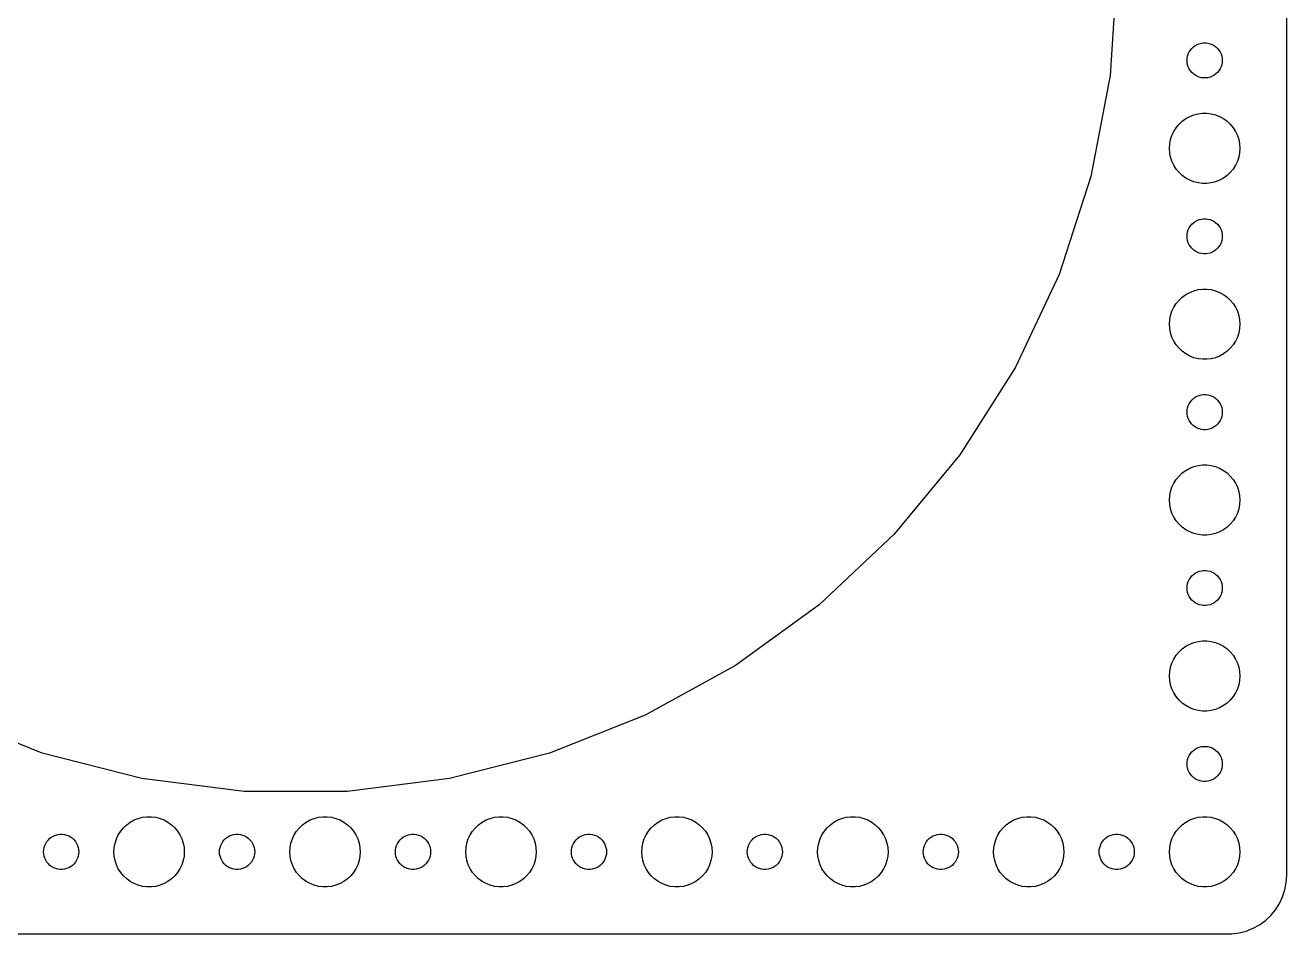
# Model space of a CAD drawing. Header units: metres. Extents: x -374 to 374, y -82 to 82.
# Drawn here: x 266.9 to 374.5, y -82 to -4.5 of the extents above; entities that cross this region are included whole.
import ezdxf

# ---------------------------------------------------------------- set-up
doc = ezdxf.new("R2010")
doc.units = ezdxf.units.M

msp = doc.modelspace()

# ---------------------------------------------------------------- linework, layer by layer
for p, q in [((374.5, -77), (374.5, 77)), ((360, 0), (359.448, -8.77332)), ((366.407, -6.47318), (366.544, -6.34422)), ((366.544, -6.34422), (366.696, -6.23351)), ((366.696, -6.23351), (366.861, -6.14275)), ((366.861, -6.14275), (367.036, -6.07341)), ((367.036, -6.07341), (367.219, -6.02657)), ((367.219, -6.02657), (367.406, -6.00294)), ((367.406, -6.00294), (367.594, -6.00294)), ((367.594, -6.00294), (367.781, -6.02657)), ((367.781, -6.02657), (367.964, -6.07341)), ((367.964, -6.07341), (368.139, -6.14275)), ((368.139, -6.14275), (368.304, -6.23351)), ((368.304, -6.23351), (368.456, -6.34422)), ((368.456, -6.34422), (368.593, -6.47318)), ((366, -7.5), (366.012, -7.312)), ((366.012, -7.68799), (366, -7.5)), ((366.012, -7.312), (366.047, -7.12695)), ((366.047, -7.12695), (366.105, -6.9478)), ((366.105, -6.9478), (366.186, -6.77736)), ((366.186, -6.77736), (366.286, -6.61832)), ((366.286, -6.61832), (366.407, -6.47318)), ((368.593, -6.47318), (368.714, -6.61832)), ((368.714, -6.61832), (368.814, -6.77736)), ((368.814, -6.77736), (368.895, -6.9478)), ((368.895, -6.9478), (368.953, -7.12695)), ((368.953, -7.12695), (368.988, -7.312)), ((368.988, -7.312), (369, -7.5)), ((369, -7.5), (368.988, -7.68799)), ((366.047, -7.87303), (366.012, -7.68799)), ((366.105, -8.05219), (366.047, -7.87303)), ((366.186, -8.22263), (366.105, -8.05219)), ((366.286, -8.38167), (366.186, -8.22263)), ((366.407, -8.52681), (366.286, -8.38167)), ((366.544, -8.65576), (366.407, -8.52681)), ((368.593, -8.52681), (368.456, -8.65576)), ((368.714, -8.38167), (368.593, -8.52681)), ((368.814, -8.22263), (368.714, -8.38167)), ((368.895, -8.05219), (368.814, -8.22263)), ((368.953, -7.87303), (368.895, -8.05219)), ((368.988, -7.68799), (368.953, -7.87303)), ((359.448, -8.77332), (357.801, -17.4083)), ((366.696, -8.76648), (366.544, -8.65576)), ((366.861, -8.85724), (366.696, -8.76648)), ((367.036, -8.92657), (366.861, -8.85724)), ((367.219, -8.97342), (367.036, -8.92657)), ((367.406, -8.99704), (367.219, -8.97342)), ((367.594, -8.99704), (367.406, -8.99704)), ((367.781, -8.97342), (367.594, -8.99704)), ((367.964, -8.92657), (367.781, -8.97342)), ((368.139, -8.85724), (367.964, -8.92657)), ((368.304, -8.76648), (368.139, -8.85724)), ((368.456, -8.65576), (368.304, -8.76648)), ((365.313, -12.9464), (365.588, -12.6884)), ((365.588, -12.6884), (365.893, -12.467)), ((365.893, -12.467), (366.223, -12.2855)), ((366.223, -12.2855), (366.573, -12.1468)), ((366.573, -12.1468), (366.938, -12.0531)), ((366.938, -12.0531), (367.312, -12.0059)), ((367.312, -12.0059), (367.688, -12.0059)), ((367.688, -12.0059), (368.062, -12.0531)), ((368.062, -12.0531), (368.427, -12.1468)), ((368.427, -12.1468), (368.777, -12.2855)), ((368.777, -12.2855), (369.107, -12.467)), ((369.107, -12.467), (369.412, -12.6884)), ((369.412, -12.6884), (369.687, -12.9464)), ((364.594, -14.2539), (364.711, -13.8956)), ((364.711, -13.8956), (364.871, -13.5547)), ((364.871, -13.5547), (365.073, -13.2366)), ((365.073, -13.2366), (365.313, -12.9464)), ((369.687, -12.9464), (369.927, -13.2366)), ((369.927, -13.2366), (370.129, -13.5547)), ((370.129, -13.5547), (370.289, -13.8956)), ((370.289, -13.8956), (370.406, -14.2539)), ((364.5, -15), (364.524, -14.624)), ((364.524, -15.376), (364.5, -15)), ((364.524, -14.624), (364.594, -14.2539)), ((370.406, -14.2539), (370.476, -14.624)), ((370.476, -14.624), (370.5, -15)), ((370.5, -15), (370.476, -15.376)), ((364.594, -15.7461), (364.524, -15.376)), ((364.711, -16.1044), (364.594, -15.7461)), ((364.871, -16.4453), (364.711, -16.1044)), ((370.289, -16.1044), (370.129, -16.4453)), ((370.406, -15.7461), (370.289, -16.1044)), ((370.476, -15.376), (370.406, -15.7461)), ((365.073, -16.7634), (364.871, -16.4453)), ((365.313, -17.0536), (365.073, -16.7634)), ((365.588, -17.3115), (365.313, -17.0536)), ((369.687, -17.0536), (369.412, -17.3115)), ((369.927, -16.7634), (369.687, -17.0536)), ((370.129, -16.4453), (369.927, -16.7634)), ((357.801, -17.4083), (355.084, -25.7687)), ((365.893, -17.533), (365.588, -17.3115)), ((366.223, -17.7145), (365.893, -17.533)), ((366.573, -17.8532), (366.223, -17.7145)), ((366.938, -17.9469), (366.573, -17.8532)), ((367.312, -17.9941), (366.938, -17.9469)), ((367.688, -17.9941), (367.312, -17.9941)), ((368.062, -17.9469), (367.688, -17.9941)), ((368.427, -17.8532), (368.062, -17.9469)), ((368.777, -17.7145), (368.427, -17.8532)), ((369.107, -17.533), (368.777, -17.7145)), ((369.412, -17.3115), (369.107, -17.533)), ((366.286, -21.6183), (366.407, -21.4732)), ((366.407, -21.4732), (366.544, -21.3442)), ((366.544, -21.3442), (366.696, -21.2335)), ((366.696, -21.2335), (366.861, -21.1427)), ((366.861, -21.1427), (367.036, -21.0734)), ((367.036, -21.0734), (367.219, -21.0266)), ((367.219, -21.0266), (367.406, -21.003)), ((367.406, -21.003), (367.594, -21.003)), ((367.594, -21.003), (367.781, -21.0266)), ((367.781, -21.0266), (367.964, -21.0734)), ((367.964, -21.0734), (368.139, -21.1427)), ((368.139, -21.1427), (368.304, -21.2335)), ((368.304, -21.2335), (368.456, -21.3442)), ((368.456, -21.3442), (368.593, -21.4732)), ((368.593, -21.4732), (368.714, -21.6183)), ((366, -22.5), (366.012, -22.312)), ((366.012, -22.688), (366, -22.5)), ((366.012, -22.312), (366.047, -22.127)), ((366.047, -22.127), (366.105, -21.9478)), ((366.105, -21.9478), (366.186, -21.7774)), ((366.186, -21.7774), (366.286, -21.6183)), ((368.714, -21.6183), (368.814, -21.7774)), ((368.814, -21.7774), (368.895, -21.9478)), ((368.895, -21.9478), (368.953, -22.127)), ((368.953, -22.127), (368.988, -22.312)), ((368.988, -22.312), (369, -22.5)), ((369, -22.5), (368.988, -22.688)), ((366.047, -22.873), (366.012, -22.688)), ((366.105, -23.0522), (366.047, -22.873)), ((366.186, -23.2226), (366.105, -23.0522)), ((366.286, -23.3817), (366.186, -23.2226)), ((366.407, -23.5268), (366.286, -23.3817)), ((366.544, -23.6558), (366.407, -23.5268)), ((366.696, -23.7665), (366.544, -23.6558)), ((368.456, -23.6558), (368.304, -23.7665)), ((368.593, -23.5268), (368.456, -23.6558)), ((368.714, -23.3817), (368.593, -23.5268)), ((368.814, -23.2226), (368.714, -23.3817)), ((368.895, -23.0522), (368.814, -23.2226)), ((368.953, -22.873), (368.895, -23.0522)), ((368.988, -22.688), (368.953, -22.873)), ((366.861, -23.8572), (366.696, -23.7665)), ((367.036, -23.9266), (366.861, -23.8572)), ((367.219, -23.9734), (367.036, -23.9266)), ((367.406, -23.997), (367.219, -23.9734)), ((367.594, -23.997), (367.406, -23.997)), ((367.781, -23.9734), (367.594, -23.997)), ((367.964, -23.9266), (367.781, -23.9734)), ((368.139, -23.8572), (367.964, -23.9266)), ((368.304, -23.7665), (368.139, -23.8572)), ((355.084, -25.7687), (351.341, -33.7227)), ((365.073, -28.2366), (365.313, -27.9464)), ((365.313, -27.9464), (365.588, -27.6884)), ((365.588, -27.6884), (365.893, -27.467)), ((365.893, -27.467), (366.223, -27.2855)), ((366.223, -27.2855), (366.573, -27.1468)), ((366.573, -27.1468), (366.938, -27.0531)), ((366.938, -27.0531), (367.312, -27.0059)), ((367.312, -27.0059), (367.688, -27.0059)), ((367.688, -27.0059), (368.062, -27.0531)), ((368.062, -27.0531), (368.427, -27.1468)), ((368.427, -27.1468), (368.777, -27.2855)), ((368.777, -27.2855), (369.107, -27.467)), ((369.107, -27.467), (369.412, -27.6884)), ((369.412, -27.6884), (369.687, -27.9464)), ((369.687, -27.9464), (369.927, -28.2366)), ((364.594, -29.2539), (364.711, -28.8956)), ((364.711, -28.8956), (364.871, -28.5547)), ((364.871, -28.5547), (365.073, -28.2366)), ((369.927, -28.2366), (370.129, -28.5547)), ((370.129, -28.5547), (370.289, -28.8956)), ((370.289, -28.8956), (370.406, -29.2539)), ((364.5, -30), (364.524, -29.624)), ((364.524, -30.376), (364.5, -30)), ((364.524, -29.624), (364.594, -29.2539)), ((370.406, -29.2539), (370.476, -29.624)), ((370.476, -29.624), (370.5, -30)), ((370.5, -30), (370.476, -30.376)), ((364.594, -30.7461), (364.524, -30.376)), ((364.711, -31.1044), (364.594, -30.7461)), ((364.871, -31.4453), (364.711, -31.1044)), ((370.289, -31.1044), (370.129, -31.4453)), ((370.406, -30.7461), (370.289, -31.1044)), ((370.476, -30.376), (370.406, -30.7461)), ((365.073, -31.7634), (364.871, -31.4453)), ((365.313, -32.0536), (365.073, -31.7634)), ((365.588, -32.3115), (365.313, -32.0536)), ((369.687, -32.0536), (369.412, -32.3115)), ((369.927, -31.7634), (369.687, -32.0536)), ((370.129, -31.4453), (369.927, -31.7634)), ((365.893, -32.533), (365.588, -32.3115)), ((366.223, -32.7145), (365.893, -32.533)), ((366.573, -32.8532), (366.223, -32.7145)), ((366.938, -32.9469), (366.573, -32.8532)), ((367.312, -32.9941), (366.938, -32.9469)), ((367.688, -32.9941), (367.312, -32.9941)), ((368.062, -32.9469), (367.688, -32.9941)), ((368.427, -32.8532), (368.062, -32.9469)), ((368.777, -32.7145), (368.427, -32.8532)), ((369.107, -32.533), (368.777, -32.7145)), ((369.412, -32.3115), (369.107, -32.533)), ((351.341, -33.7227), (346.631, -41.145)), ((366.286, -36.6183), (366.407, -36.4732)), ((366.407, -36.4732), (366.544, -36.3442)), ((366.544, -36.3442), (366.696, -36.2335)), ((366.696, -36.2335), (366.861, -36.1428)), ((366.861, -36.1428), (367.036, -36.0734)), ((367.036, -36.0734), (367.219, -36.0266)), ((367.219, -36.0266), (367.406, -36.003)), ((367.406, -36.003), (367.594, -36.003)), ((367.594, -36.003), (367.781, -36.0266)), ((367.781, -36.0266), (367.964, -36.0734)), ((367.964, -36.0734), (368.139, -36.1428)), ((368.139, -36.1428), (368.304, -36.2335)), ((368.304, -36.2335), (368.456, -36.3442)), ((368.456, -36.3442), (368.593, -36.4732)), ((368.593, -36.4732), (368.714, -36.6183)), ((366, -37.5), (366.012, -37.312)), ((366.012, -37.688), (366, -37.5)), ((366.012, -37.312), (366.047, -37.127)), ((366.047, -37.127), (366.105, -36.9478)), ((366.105, -36.9478), (366.186, -36.7774)), ((366.186, -36.7774), (366.286, -36.6183)), ((368.714, -36.6183), (368.814, -36.7774)), ((368.814, -36.7774), (368.895, -36.9478)), ((368.895, -36.9478), (368.953, -37.127)), ((368.953, -37.127), (368.988, -37.312)), ((368.988, -37.312), (369, -37.5)), ((369, -37.5), (368.988, -37.688)), ((366.047, -37.873), (366.012, -37.688)), ((366.105, -38.0522), (366.047, -37.873)), ((366.186, -38.2226), (366.105, -38.0522)), ((366.286, -38.3817), (366.186, -38.2226)), ((366.407, -38.5268), (366.286, -38.3817)), ((366.544, -38.6558), (366.407, -38.5268)), ((366.696, -38.7665), (366.544, -38.6558)), ((368.456, -38.6558), (368.304, -38.7665)), ((368.593, -38.5268), (368.456, -38.6558)), ((368.714, -38.3817), (368.593, -38.5268)), ((368.814, -38.2226), (368.714, -38.3817)), ((368.895, -38.0522), (368.814, -38.2226)), ((368.953, -37.873), (368.895, -38.0522)), ((368.988, -37.688), (368.953, -37.873)), ((366.861, -38.8572), (366.696, -38.7665)), ((367.036, -38.9266), (366.861, -38.8572)), ((367.219, -38.9734), (367.036, -38.9266)), ((367.406, -38.997), (367.219, -38.9734)), ((367.594, -38.997), (367.406, -38.997)), ((367.781, -38.9734), (367.594, -38.997)), ((367.964, -38.9266), (367.781, -38.9734)), ((368.139, -38.8572), (367.964, -38.9266)), ((368.304, -38.7665), (368.139, -38.8572)), ((346.631, -41.145), (341.028, -47.9183)), ((365.073, -43.2366), (365.313, -42.9464)), ((365.313, -42.9464), (365.588, -42.6885)), ((365.588, -42.6885), (365.893, -42.467)), ((365.893, -42.467), (366.223, -42.2855)), ((366.223, -42.2855), (366.573, -42.1468)), ((366.573, -42.1468), (366.938, -42.0531)), ((366.938, -42.0531), (367.312, -42.0059)), ((367.312, -42.0059), (367.688, -42.0059)), ((367.688, -42.0059), (368.062, -42.0531)), ((368.062, -42.0531), (368.427, -42.1468)), ((368.427, -42.1468), (368.777, -42.2855)), ((368.777, -42.2855), (369.107, -42.467)), ((369.107, -42.467), (369.412, -42.6885)), ((369.412, -42.6885), (369.687, -42.9464)), ((369.687, -42.9464), (369.927, -43.2366)), ((364.594, -44.2539), (364.711, -43.8956)), ((364.711, -43.8956), (364.871, -43.5547)), ((364.871, -43.5547), (365.073, -43.2366)), ((369.927, -43.2366), (370.129, -43.5547)), ((370.129, -43.5547), (370.289, -43.8956)), ((370.289, -43.8956), (370.406, -44.2539)), ((364.5, -45), (364.524, -44.624)), ((364.524, -45.376), (364.5, -45)), ((364.524, -44.624), (364.594, -44.2539)), ((370.406, -44.2539), (370.476, -44.624)), ((370.476, -44.624), (370.5, -45)), ((370.5, -45), (370.476, -45.376)), ((364.594, -45.7461), (364.524, -45.376)), ((364.711, -46.1044), (364.594, -45.7461)), ((364.871, -46.4453), (364.711, -46.1044)), ((370.289, -46.1044), (370.129, -46.4453)), ((370.406, -45.7461), (370.289, -46.1044)), ((370.476, -45.376), (370.406, -45.7461)), ((365.073, -46.7634), (364.871, -46.4453)), ((365.313, -47.0536), (365.073, -46.7634)), ((365.588, -47.3115), (365.313, -47.0536)), ((365.893, -47.533), (365.588, -47.3115)), ((369.412, -47.3115), (369.107, -47.533)), ((369.687, -47.0536), (369.412, -47.3115)), ((369.927, -46.7634), (369.687, -47.0536)), ((370.129, -46.4453), (369.927, -46.7634)), ((341.028, -47.9183), (334.62, -53.9359)), ((366.223, -47.7145), (365.893, -47.533)), ((366.573, -47.8532), (366.223, -47.7145)), ((366.938, -47.9469), (366.573, -47.8532)), ((367.312, -47.9941), (366.938, -47.9469)), ((367.688, -47.9941), (367.312, -47.9941)), ((368.062, -47.9469), (367.688, -47.9941)), ((368.427, -47.8532), (368.062, -47.9469)), ((368.777, -47.7145), (368.427, -47.8532)), ((369.107, -47.533), (368.777, -47.7145)), ((366.186, -51.7774), (366.286, -51.6183)), ((366.286, -51.6183), (366.407, -51.4732)), ((366.407, -51.4732), (366.544, -51.3442)), ((366.544, -51.3442), (366.696, -51.2335)), ((366.696, -51.2335), (366.861, -51.1428)), ((366.861, -51.1428), (367.036, -51.0734)), ((367.036, -51.0734), (367.219, -51.0266)), ((367.219, -51.0266), (367.406, -51.003)), ((367.406, -51.003), (367.594, -51.003)), ((367.594, -51.003), (367.781, -51.0266)), ((367.781, -51.0266), (367.964, -51.0734)), ((367.964, -51.0734), (368.139, -51.1428)), ((368.139, -51.1428), (368.304, -51.2335)), ((368.304, -51.2335), (368.456, -51.3442)), ((368.456, -51.3442), (368.593, -51.4732)), ((368.593, -51.4732), (368.714, -51.6183)), ((368.714, -51.6183), (368.814, -51.7774)), ((366, -52.5), (366.012, -52.312)), ((366.012, -52.688), (366, -52.5)), ((366.012, -52.312), (366.047, -52.127)), ((366.047, -52.873), (366.012, -52.688)), ((366.047, -52.127), (366.105, -51.9478)), ((366.105, -51.9478), (366.186, -51.7774)), ((368.814, -51.7774), (368.895, -51.9478)), ((368.895, -51.9478), (368.953, -52.127)), ((368.953, -52.127), (368.988, -52.312)), ((368.988, -52.688), (368.953, -52.873)), ((368.988, -52.312), (369, -52.5)), ((369, -52.5), (368.988, -52.688)), ((366.105, -53.0522), (366.047, -52.873)), ((366.186, -53.2226), (366.105, -53.0522)), ((366.286, -53.3817), (366.186, -53.2226)), ((366.407, -53.5268), (366.286, -53.3817)), ((366.544, -53.6558), (366.407, -53.5268)), ((366.696, -53.7665), (366.544, -53.6558)), ((366.861, -53.8572), (366.696, -53.7665)), ((368.304, -53.7665), (368.139, -53.8572)), ((368.456, -53.6558), (368.304, -53.7665)), ((368.593, -53.5268), (368.456, -53.6558)), ((368.714, -53.3817), (368.593, -53.5268)), ((368.814, -53.2226), (368.714, -53.3817)), ((368.895, -53.0522), (368.814, -53.2226)), ((368.953, -52.873), (368.895, -53.0522)), ((334.62, -53.9359), (327.508, -59.103)), ((367.036, -53.9266), (366.861, -53.8572)), ((367.219, -53.9734), (367.036, -53.9266)), ((367.406, -53.997), (367.219, -53.9734)), ((367.594, -53.997), (367.406, -53.997)), ((367.781, -53.9734), (367.594, -53.997)), ((367.964, -53.9266), (367.781, -53.9734)), ((368.139, -53.8572), (367.964, -53.9266)), ((366.938, -57.0531), (367.312, -57.0059)), ((367.312, -57.0059), (367.688, -57.0059)), ((367.688, -57.0059), (368.062, -57.0531)), ((365.073, -58.2366), (365.313, -57.9464)), ((365.313, -57.9464), (365.588, -57.6885)), ((365.588, -57.6885), (365.893, -57.467)), ((365.893, -57.467), (366.223, -57.2855)), ((366.223, -57.2855), (366.573, -57.1468)), ((366.573, -57.1468), (366.938, -57.0531)), ((368.062, -57.0531), (368.427, -57.1468)), ((368.427, -57.1468), (368.777, -57.2855)), ((368.777, -57.2855), (369.107, -57.467)), ((369.107, -57.467), (369.412, -57.6885)), ((369.412, -57.6885), (369.687, -57.9464)), ((369.687, -57.9464), (369.927, -58.2366)), ((327.508, -59.103), (319.805, -63.3379)), ((364.594, -59.2539), (364.711, -58.8956)), ((364.711, -58.8956), (364.871, -58.5547)), ((364.871, -58.5547), (365.073, -58.2366)), ((369.927, -58.2366), (370.129, -58.5547)), ((370.129, -58.5547), (370.289, -58.8956)), ((370.289, -58.8956), (370.406, -59.2539)), ((364.5, -60), (364.524, -59.624)), ((364.524, -60.376), (364.5, -60)), ((364.524, -59.624), (364.594, -59.2539)), ((370.406, -59.2539), (370.476, -59.624)), ((370.476, -59.624), (370.5, -60)), ((370.5, -60), (370.476, -60.376)), ((364.594, -60.7461), (364.524, -60.376)), ((364.711, -61.1044), (364.594, -60.7461)), ((364.871, -61.4453), (364.711, -61.1044)), ((370.289, -61.1044), (370.129, -61.4453)), ((370.406, -60.7461), (370.289, -61.1044)), ((370.476, -60.376), (370.406, -60.7461)), ((365.073, -61.7634), (364.871, -61.4453)), ((365.313, -62.0536), (365.073, -61.7634)), ((365.588, -62.3115), (365.313, -62.0536)), ((365.893, -62.533), (365.588, -62.3115)), ((369.412, -62.3115), (369.107, -62.533)), ((369.687, -62.0536), (369.412, -62.3115)), ((369.927, -61.7634), (369.687, -62.0536)), ((370.129, -61.4453), (369.927, -61.7634)), ((268.369, -66.574), (260.195, -63.3379)), ((319.805, -63.3379), (311.631, -66.574)), ((366.223, -62.7145), (365.893, -62.533)), ((366.573, -62.8532), (366.223, -62.7145)), ((366.938, -62.9469), (366.573, -62.8532)), ((367.312, -62.9941), (366.938, -62.9469)), ((367.688, -62.9941), (367.312, -62.9941)), ((368.062, -62.9469), (367.688, -62.9941)), ((368.427, -62.8532), (368.062, -62.9469)), ((368.777, -62.7145), (368.427, -62.8532)), ((369.107, -62.533), (368.777, -62.7145)), ((276.883, -68.7601), (268.369, -66.574)), ((311.631, -66.574), (303.117, -68.7601)), ((366.186, -66.7774), (366.286, -66.6183)), ((366.286, -66.6183), (366.407, -66.4732)), ((366.407, -66.4732), (366.544, -66.3442)), ((366.544, -66.3442), (366.696, -66.2335)), ((366.696, -66.2335), (366.861, -66.1428)), ((366.861, -66.1428), (367.036, -66.0734)), ((367.036, -66.0734), (367.219, -66.0266)), ((367.219, -66.0266), (367.406, -66.003)), ((367.406, -66.003), (367.594, -66.003)), ((367.594, -66.003), (367.781, -66.0266)), ((367.781, -66.0266), (367.964, -66.0734)), ((367.964, -66.0734), (368.139, -66.1428)), ((368.139, -66.1428), (368.304, -66.2335)), ((368.304, -66.2335), (368.456, -66.3442)), ((368.456, -66.3442), (368.593, -66.4732)), ((368.593, -66.4732), (368.714, -66.6183)), ((368.714, -66.6183), (368.814, -66.7774)), ((366, -67.5), (366.012, -67.312)), ((366.012, -67.688), (366, -67.5)), ((366.012, -67.312), (366.047, -67.127)), ((366.047, -67.873), (366.012, -67.688)), ((366.047, -67.127), (366.105, -66.9478)), ((366.105, -66.9478), (366.186, -66.7774)), ((368.814, -66.7774), (368.895, -66.9478)), ((368.895, -66.9478), (368.953, -67.127)), ((368.953, -67.127), (368.988, -67.312)), ((368.988, -67.688), (368.953, -67.873)), ((368.988, -67.312), (369, -67.5)), ((369, -67.5), (368.988, -67.688)), ((285.605, -69.8619), (276.883, -68.7601)), ((303.117, -68.7601), (294.395, -69.8619)), ((366.105, -68.0522), (366.047, -67.873)), ((366.186, -68.2226), (366.105, -68.0522)), ((366.286, -68.3817), (366.186, -68.2226)), ((366.407, -68.5268), (366.286, -68.3817)), ((366.544, -68.6558), (366.407, -68.5268)), ((366.696, -68.7665), (366.544, -68.6558)), ((366.861, -68.8572), (366.696, -68.7665)), ((368.304, -68.7665), (368.139, -68.8572)), ((368.456, -68.6558), (368.304, -68.7665)), ((368.593, -68.5268), (368.456, -68.6558)), ((368.714, -68.3817), (368.593, -68.5268)), ((368.814, -68.2226), (368.714, -68.3817)), ((368.895, -68.0522), (368.814, -68.2226)), ((368.953, -67.873), (368.895, -68.0522)), ((294.395, -69.8619), (285.605, -69.8619)), ((367.036, -68.9266), (366.861, -68.8572)), ((367.219, -68.9734), (367.036, -68.9266)), ((367.406, -68.997), (367.219, -68.9734)), ((367.594, -68.997), (367.406, -68.997)), ((367.781, -68.9734), (367.594, -68.997)), ((367.964, -68.9266), (367.781, -68.9734)), ((368.139, -68.8572), (367.964, -68.9266)), ((276.573, -72.1468), (276.938, -72.0531)), ((276.938, -72.0531), (277.312, -72.0059)), ((277.312, -72.0059), (277.688, -72.0059)), ((277.688, -72.0059), (278.062, -72.0531)), ((278.062, -72.0531), (278.427, -72.1468)), ((291.573, -72.1468), (291.938, -72.0531)), ((291.938, -72.0531), (292.312, -72.0059)), ((292.312, -72.0059), (292.688, -72.0059)), ((292.688, -72.0059), (293.062, -72.0531)), ((293.062, -72.0531), (293.427, -72.1468)), ((306.573, -72.1468), (306.938, -72.0531)), ((306.938, -72.0531), (307.312, -72.0059)), ((307.312, -72.0059), (307.688, -72.0059)), ((307.688, -72.0059), (308.062, -72.0531)), ((308.062, -72.0531), (308.427, -72.1468)), ((321.573, -72.1468), (321.938, -72.0531)), ((321.938, -72.0531), (322.312, -72.0059)), ((322.312, -72.0059), (322.688, -72.0059)), ((322.688, -72.0059), (323.062, -72.0531)), ((323.062, -72.0531), (323.427, -72.1468)), ((336.573, -72.1468), (336.938, -72.0531)), ((336.938, -72.0531), (337.312, -72.0059)), ((337.312, -72.0059), (337.688, -72.0059)), ((337.688, -72.0059), (338.062, -72.0531)), ((338.062, -72.0531), (338.427, -72.1468)), ((351.573, -72.1468), (351.938, -72.0531)), ((351.938, -72.0531), (352.312, -72.0059)), ((352.312, -72.0059), (352.688, -72.0059)), ((352.688, -72.0059), (353.062, -72.0531)), ((353.062, -72.0531), (353.427, -72.1468)), ((366.573, -72.1468), (366.938, -72.0531)), ((366.938, -72.0531), (367.312, -72.0059)), ((367.312, -72.0059), (367.688, -72.0059)), ((367.688, -72.0059), (368.062, -72.0531)), ((368.062, -72.0531), (368.427, -72.1468)), ((275.073, -73.2366), (275.313, -72.9464)), ((275.313, -72.9464), (275.588, -72.6885)), ((275.588, -72.6885), (275.893, -72.467)), ((275.893, -72.467), (276.223, -72.2855)), ((276.223, -72.2855), (276.573, -72.1468)), ((278.427, -72.1468), (278.777, -72.2855)), ((278.777, -72.2855), (279.107, -72.467)), ((279.107, -72.467), (279.412, -72.6885)), ((279.412, -72.6885), (279.687, -72.9464)), ((279.687, -72.9464), (279.927, -73.2366)), ((290.073, -73.2366), (290.313, -72.9464)), ((290.313, -72.9464), (290.588, -72.6885)), ((290.588, -72.6885), (290.893, -72.467)), ((290.893, -72.467), (291.223, -72.2855)), ((291.223, -72.2855), (291.573, -72.1468)), ((293.427, -72.1468), (293.777, -72.2855)), ((293.777, -72.2855), (294.107, -72.467)), ((294.107, -72.467), (294.412, -72.6885)), ((294.412, -72.6885), (294.687, -72.9464)), ((294.687, -72.9464), (294.927, -73.2366)), ((305.073, -73.2366), (305.313, -72.9464)), ((305.313, -72.9464), (305.588, -72.6885)), ((305.588, -72.6885), (305.893, -72.467)), ((305.893, -72.467), (306.223, -72.2855)), ((306.223, -72.2855), (306.573, -72.1468)), ((308.427, -72.1468), (308.777, -72.2855)), ((308.777, -72.2855), (309.107, -72.467)), ((309.107, -72.467), (309.412, -72.6885)), ((309.412, -72.6885), (309.687, -72.9464)), ((309.687, -72.9464), (309.927, -73.2366)), ((320.073, -73.2366), (320.313, -72.9464)), ((320.313, -72.9464), (320.588, -72.6885)), ((320.588, -72.6885), (320.893, -72.467)), ((320.893, -72.467), (321.223, -72.2855)), ((321.223, -72.2855), (321.573, -72.1468)), ((323.427, -72.1468), (323.777, -72.2855)), ((323.777, -72.2855), (324.107, -72.467)), ((324.107, -72.467), (324.412, -72.6885)), ((324.412, -72.6885), (324.687, -72.9464)), ((324.687, -72.9464), (324.927, -73.2366)), ((335.073, -73.2366), (335.313, -72.9464)), ((335.313, -72.9464), (335.588, -72.6885)), ((335.588, -72.6885), (335.893, -72.467)), ((335.893, -72.467), (336.223, -72.2855)), ((336.223, -72.2855), (336.573, -72.1468)), ((338.427, -72.1468), (338.777, -72.2855)), ((338.777, -72.2855), (339.107, -72.467)), ((339.107, -72.467), (339.412, -72.6885)), ((339.412, -72.6885), (339.687, -72.9464)), ((339.687, -72.9464), (339.927, -73.2366)), ((350.073, -73.2366), (350.313, -72.9464)), ((350.313, -72.9464), (350.588, -72.6885)), ((350.588, -72.6885), (350.893, -72.467)), ((350.893, -72.467), (351.223, -72.2855)), ((351.223, -72.2855), (351.573, -72.1468)), ((353.427, -72.1468), (353.777, -72.2855)), ((353.777, -72.2855), (354.107, -72.467)), ((354.107, -72.467), (354.412, -72.6885)), ((354.412, -72.6885), (354.687, -72.9464)), ((354.687, -72.9464), (354.927, -73.2366)), ((365.073, -73.2366), (365.313, -72.9464)), ((365.313, -72.9464), (365.588, -72.6885)), ((365.588, -72.6885), (365.893, -72.467)), ((365.893, -72.467), (366.223, -72.2855)), ((366.223, -72.2855), (366.573, -72.1468)), ((368.427, -72.1468), (368.777, -72.2855)), ((368.777, -72.2855), (369.107, -72.467)), ((369.107, -72.467), (369.412, -72.6885)), ((369.412, -72.6885), (369.687, -72.9464)), ((369.687, -72.9464), (369.927, -73.2366)), ((268.686, -74.2774), (268.786, -74.1183)), ((268.786, -74.1183), (268.907, -73.9732)), ((268.907, -73.9732), (269.044, -73.8442)), ((269.044, -73.8442), (269.196, -73.7335)), ((269.196, -73.7335), (269.361, -73.6428)), ((269.361, -73.6428), (269.536, -73.5734)), ((269.536, -73.5734), (269.719, -73.5266)), ((269.719, -73.5266), (269.906, -73.503)), ((269.906, -73.503), (270.094, -73.503)), ((270.094, -73.503), (270.281, -73.5266)), ((270.281, -73.5266), (270.464, -73.5734)), ((270.464, -73.5734), (270.639, -73.6428)), ((270.639, -73.6428), (270.804, -73.7335)), ((270.804, -73.7335), (270.956, -73.8442)), ((270.956, -73.8442), (271.093, -73.9732)), ((271.093, -73.9732), (271.214, -74.1183)), ((271.214, -74.1183), (271.314, -74.2774)), ((274.594, -74.2539), (274.711, -73.8956)), ((274.711, -73.8956), (274.871, -73.5547)), ((274.871, -73.5547), (275.073, -73.2366)), ((279.927, -73.2366), (280.129, -73.5547)), ((280.129, -73.5547), (280.289, -73.8956)), ((280.289, -73.8956), (280.406, -74.2539)), ((283.686, -74.2774), (283.786, -74.1183)), ((283.786, -74.1183), (283.907, -73.9732)), ((283.907, -73.9732), (284.044, -73.8442)), ((284.044, -73.8442), (284.196, -73.7335)), ((284.196, -73.7335), (284.361, -73.6428)), ((284.361, -73.6428), (284.536, -73.5734)), ((284.536, -73.5734), (284.719, -73.5266)), ((284.719, -73.5266), (284.906, -73.503)), ((284.906, -73.503), (285.094, -73.503)), ((285.094, -73.503), (285.281, -73.5266)), ((285.281, -73.5266), (285.464, -73.5734)), ((285.464, -73.5734), (285.639, -73.6428)), ((285.639, -73.6428), (285.804, -73.7335)), ((285.804, -73.7335), (285.956, -73.8442)), ((285.956, -73.8442), (286.093, -73.9732)), ((286.093, -73.9732), (286.214, -74.1183)), ((286.214, -74.1183), (286.314, -74.2774)), ((289.594, -74.2539), (289.711, -73.8956)), ((289.711, -73.8956), (289.871, -73.5547)), ((289.871, -73.5547), (290.073, -73.2366)), ((294.927, -73.2366), (295.129, -73.5547)), ((295.129, -73.5547), (295.289, -73.8956)), ((295.289, -73.8956), (295.406, -74.2539)), ((298.686, -74.2774), (298.786, -74.1183)), ((298.786, -74.1183), (298.907, -73.9732)), ((298.907, -73.9732), (299.044, -73.8442)), ((299.044, -73.8442), (299.196, -73.7335)), ((299.196, -73.7335), (299.361, -73.6428)), ((299.361, -73.6428), (299.536, -73.5734)), ((299.536, -73.5734), (299.719, -73.5266)), ((299.719, -73.5266), (299.906, -73.503)), ((299.906, -73.503), (300.094, -73.503)), ((300.094, -73.503), (300.281, -73.5266)), ((300.281, -73.5266), (300.464, -73.5734)), ((300.464, -73.5734), (300.639, -73.6428)), ((300.639, -73.6428), (300.804, -73.7335)), ((300.804, -73.7335), (300.956, -73.8442)), ((300.956, -73.8442), (301.093, -73.9732)), ((301.093, -73.9732), (301.214, -74.1183)), ((301.214, -74.1183), (301.314, -74.2774)), ((304.594, -74.2539), (304.711, -73.8956)), ((304.711, -73.8956), (304.871, -73.5547)), ((304.871, -73.5547), (305.073, -73.2366)), ((309.927, -73.2366), (310.129, -73.5547)), ((310.129, -73.5547), (310.289, -73.8956)), ((310.289, -73.8956), (310.406, -74.2539)), ((313.686, -74.2774), (313.786, -74.1183)), ((313.786, -74.1183), (313.907, -73.9732)), ((313.907, -73.9732), (314.044, -73.8442)), ((314.044, -73.8442), (314.196, -73.7335)), ((314.196, -73.7335), (314.361, -73.6428)), ((314.361, -73.6428), (314.536, -73.5734)), ((314.536, -73.5734), (314.719, -73.5266)), ((314.719, -73.5266), (314.906, -73.503)), ((314.906, -73.503), (315.094, -73.503)), ((315.094, -73.503), (315.281, -73.5266)), ((315.281, -73.5266), (315.464, -73.5734)), ((315.464, -73.5734), (315.639, -73.6428)), ((315.639, -73.6428), (315.804, -73.7335)), ((315.804, -73.7335), (315.956, -73.8442)), ((315.956, -73.8442), (316.093, -73.9732)), ((316.093, -73.9732), (316.214, -74.1183)), ((316.214, -74.1183), (316.314, -74.2774)), ((319.594, -74.2539), (319.711, -73.8956)), ((319.711, -73.8956), (319.871, -73.5547)), ((319.871, -73.5547), (320.073, -73.2366)), ((324.927, -73.2366), (325.129, -73.5547)), ((325.129, -73.5547), (325.289, -73.8956)), ((325.289, -73.8956), (325.406, -74.2539)), ((328.686, -74.2774), (328.786, -74.1183)), ((328.786, -74.1183), (328.907, -73.9732)), ((328.907, -73.9732), (329.044, -73.8442)), ((329.044, -73.8442), (329.196, -73.7335)), ((329.196, -73.7335), (329.361, -73.6428)), ((329.361, -73.6428), (329.536, -73.5734)), ((329.536, -73.5734), (329.719, -73.5266)), ((329.719, -73.5266), (329.906, -73.503)), ((329.906, -73.503), (330.094, -73.503)), ((330.094, -73.503), (330.281, -73.5266)), ((330.281, -73.5266), (330.464, -73.5734)), ((330.464, -73.5734), (330.639, -73.6428)), ((330.639, -73.6428), (330.804, -73.7335)), ((330.804, -73.7335), (330.956, -73.8442)), ((330.956, -73.8442), (331.093, -73.9732)), ((331.093, -73.9732), (331.214, -74.1183)), ((331.214, -74.1183), (331.314, -74.2774)), ((334.594, -74.2539), (334.711, -73.8956)), ((334.711, -73.8956), (334.871, -73.5547)), ((334.871, -73.5547), (335.073, -73.2366)), ((339.927, -73.2366), (340.129, -73.5547)), ((340.129, -73.5547), (340.289, -73.8956)), ((340.289, -73.8956), (340.406, -74.2539)), ((343.686, -74.2774), (343.786, -74.1183)), ((343.786, -74.1183), (343.907, -73.9732)), ((343.907, -73.9732), (344.044, -73.8442)), ((344.044, -73.8442), (344.196, -73.7335)), ((344.196, -73.7335), (344.361, -73.6428)), ((344.361, -73.6428), (344.536, -73.5734)), ((344.536, -73.5734), (344.719, -73.5266)), ((344.719, -73.5266), (344.906, -73.503)), ((344.906, -73.503), (345.094, -73.503)), ((345.094, -73.503), (345.281, -73.5266)), ((345.281, -73.5266), (345.464, -73.5734)), ((345.464, -73.5734), (345.639, -73.6428)), ((345.639, -73.6428), (345.804, -73.7335)), ((345.804, -73.7335), (345.956, -73.8442)), ((345.956, -73.8442), (346.093, -73.9732)), ((346.093, -73.9732), (346.214, -74.1183)), ((346.214, -74.1183), (346.314, -74.2774)), ((349.594, -74.2539), (349.711, -73.8956)), ((349.711, -73.8956), (349.871, -73.5547)), ((349.871, -73.5547), (350.073, -73.2366)), ((354.927, -73.2366), (355.129, -73.5547)), ((355.129, -73.5547), (355.289, -73.8956)), ((355.289, -73.8956), (355.406, -74.2539)), ((358.686, -74.2774), (358.786, -74.1183)), ((358.786, -74.1183), (358.907, -73.9732)), ((358.907, -73.9732), (359.044, -73.8442)), ((359.044, -73.8442), (359.196, -73.7335)), ((359.196, -73.7335), (359.361, -73.6428)), ((359.361, -73.6428), (359.536, -73.5734)), ((359.536, -73.5734), (359.719, -73.5266)), ((359.719, -73.5266), (359.906, -73.503)), ((359.906, -73.503), (360.094, -73.503)), ((360.094, -73.503), (360.281, -73.5266)), ((360.281, -73.5266), (360.464, -73.5734)), ((360.464, -73.5734), (360.639, -73.6428)), ((360.639, -73.6428), (360.804, -73.7335)), ((360.804, -73.7335), (360.956, -73.8442)), ((360.956, -73.8442), (361.093, -73.9732)), ((361.093, -73.9732), (361.214, -74.1183)), ((361.214, -74.1183), (361.314, -74.2774)), ((364.594, -74.2539), (364.711, -73.8956)), ((364.711, -73.8956), (364.871, -73.5547)), ((364.871, -73.5547), (365.073, -73.2366)), ((369.927, -73.2366), (370.129, -73.5547)), ((370.129, -73.5547), (370.289, -73.8956)), ((370.289, -73.8956), (370.406, -74.2539)), ((268.5, -75), (268.512, -74.812)), ((268.512, -75.188), (268.5, -75)), ((268.512, -74.812), (268.547, -74.627)), ((268.547, -75.373), (268.512, -75.188)), ((268.547, -74.627), (268.605, -74.4478)), ((268.605, -74.4478), (268.686, -74.2774)), ((271.314, -74.2774), (271.395, -74.4478)), ((271.395, -74.4478), (271.453, -74.627)), ((271.453, -74.627), (271.488, -74.812)), ((271.488, -75.188), (271.453, -75.373)), ((271.488, -74.812), (271.5, -75)), ((271.5, -75), (271.488, -75.188)), ((274.5, -75), (274.524, -74.624)), ((274.524, -75.376), (274.5, -75)), ((274.524, -74.624), (274.594, -74.2539)), ((280.406, -74.2539), (280.476, -74.624)), ((280.476, -74.624), (280.5, -75)), ((280.5, -75), (280.476, -75.376)), ((283.5, -75), (283.512, -74.812)), ((283.512, -75.188), (283.5, -75)), ((283.512, -74.812), (283.547, -74.627)), ((283.547, -75.373), (283.512, -75.188)), ((283.547, -74.627), (283.605, -74.4478)), ((283.605, -74.4478), (283.686, -74.2774)), ((286.314, -74.2774), (286.395, -74.4478)), ((286.395, -74.4478), (286.453, -74.627)), ((286.453, -74.627), (286.488, -74.812)), ((286.488, -75.188), (286.453, -75.373)), ((286.488, -74.812), (286.5, -75)), ((286.5, -75), (286.488, -75.188)), ((289.5, -75), (289.524, -74.624)), ((289.524, -75.376), (289.5, -75)), ((289.524, -74.624), (289.594, -74.2539)), ((295.406, -74.2539), (295.476, -74.624)), ((295.476, -74.624), (295.5, -75)), ((295.5, -75), (295.476, -75.376)), ((298.5, -75), (298.512, -74.812)), ((298.512, -75.188), (298.5, -75)), ((298.512, -74.812), (298.547, -74.627)), ((298.547, -75.373), (298.512, -75.188)), ((298.547, -74.627), (298.605, -74.4478)), ((298.605, -74.4478), (298.686, -74.2774)), ((301.314, -74.2774), (301.395, -74.4478)), ((301.395, -74.4478), (301.453, -74.627)), ((301.453, -74.627), (301.488, -74.812)), ((301.488, -75.188), (301.453, -75.373)), ((301.488, -74.812), (301.5, -75)), ((301.5, -75), (301.488, -75.188)), ((304.5, -75), (304.524, -74.624)), ((304.524, -75.376), (304.5, -75)), ((304.524, -74.624), (304.594, -74.2539)), ((310.406, -74.2539), (310.476, -74.624)), ((310.476, -74.624), (310.5, -75)), ((310.5, -75), (310.476, -75.376)), ((313.5, -75), (313.512, -74.812)), ((313.512, -75.188), (313.5, -75)), ((313.512, -74.812), (313.547, -74.627)), ((313.547, -75.373), (313.512, -75.188)), ((313.547, -74.627), (313.605, -74.4478)), ((313.605, -74.4478), (313.686, -74.2774)), ((316.314, -74.2774), (316.395, -74.4478)), ((316.395, -74.4478), (316.453, -74.627)), ((316.453, -74.627), (316.488, -74.812)), ((316.488, -75.188), (316.453, -75.373)), ((316.488, -74.812), (316.5, -75)), ((316.5, -75), (316.488, -75.188)), ((319.5, -75), (319.524, -74.624)), ((319.524, -75.376), (319.5, -75)), ((319.524, -74.624), (319.594, -74.2539)), ((325.406, -74.2539), (325.476, -74.624)), ((325.476, -74.624), (325.5, -75)), ((325.5, -75), (325.476, -75.376)), ((328.5, -75), (328.512, -74.812)), ((328.512, -75.188), (328.5, -75)), ((328.512, -74.812), (328.547, -74.627)), ((328.547, -75.373), (328.512, -75.188)), ((328.547, -74.627), (328.605, -74.4478)), ((328.605, -74.4478), (328.686, -74.2774)), ((331.314, -74.2774), (331.395, -74.4478)), ((331.395, -74.4478), (331.453, -74.627)), ((331.453, -74.627), (331.488, -74.812)), ((331.488, -75.188), (331.453, -75.373)), ((331.488, -74.812), (331.5, -75)), ((331.5, -75), (331.488, -75.188)), ((334.5, -75), (334.524, -74.624)), ((334.524, -75.376), (334.5, -75)), ((334.524, -74.624), (334.594, -74.2539)), ((340.406, -74.2539), (340.476, -74.624)), ((340.476, -74.624), (340.5, -75)), ((340.5, -75), (340.476, -75.376)), ((343.5, -75), (343.512, -74.812)), ((343.512, -75.188), (343.5, -75)), ((343.512, -74.812), (343.547, -74.627)), ((343.547, -75.373), (343.512, -75.188)), ((343.547, -74.627), (343.605, -74.4478)), ((343.605, -74.4478), (343.686, -74.2774)), ((346.314, -74.2774), (346.395, -74.4478)), ((346.395, -74.4478), (346.453, -74.627)), ((346.453, -74.627), (346.488, -74.812)), ((346.488, -75.188), (346.453, -75.373)), ((346.488, -74.812), (346.5, -75)), ((346.5, -75), (346.488, -75.188)), ((349.5, -75), (349.524, -74.624)), ((349.524, -75.376), (349.5, -75)), ((349.524, -74.624), (349.594, -74.2539)), ((355.406, -74.2539), (355.476, -74.624)), ((355.476, -74.624), (355.5, -75)), ((355.5, -75), (355.476, -75.376)), ((358.5, -75), (358.512, -74.812)), ((358.512, -75.188), (358.5, -75)), ((358.512, -74.812), (358.547, -74.627)), ((358.547, -75.373), (358.512, -75.188)), ((358.547, -74.627), (358.605, -74.4478)), ((358.605, -74.4478), (358.686, -74.2774)), ((361.314, -74.2774), (361.395, -74.4478)), ((361.395, -74.4478), (361.453, -74.627)), ((361.453, -74.627), (361.488, -74.812)), ((361.488, -75.188), (361.453, -75.373)), ((361.488, -74.812), (361.5, -75)), ((361.5, -75), (361.488, -75.188)), ((364.5, -75), (364.524, -74.624)), ((364.524, -75.376), (364.5, -75)), ((364.524, -74.624), (364.594, -74.2539)), ((370.406, -74.2539), (370.476, -74.624)), ((370.476, -74.624), (370.5, -75)), ((370.5, -75), (370.476, -75.376)), ((268.605, -75.5522), (268.547, -75.373)), ((268.686, -75.7226), (268.605, -75.5522)), ((268.786, -75.8817), (268.686, -75.7226)), ((268.907, -76.0268), (268.786, -75.8817)), ((269.044, -76.1558), (268.907, -76.0268)), ((269.196, -76.2665), (269.044, -76.1558)), ((269.361, -76.3572), (269.196, -76.2665)), ((269.536, -76.4266), (269.361, -76.3572)), ((270.639, -76.3572), (270.464, -76.4266)), ((270.804, -76.2665), (270.639, -76.3572)), ((270.956, -76.1558), (270.804, -76.2665)), ((271.093, -76.0268), (270.956, -76.1558)), ((271.214, -75.8817), (271.093, -76.0268)), ((271.314, -75.7226), (271.214, -75.8817)), ((271.395, -75.5522), (271.314, -75.7226)), ((271.453, -75.373), (271.395, -75.5522)), ((274.594, -75.7461), (274.524, -75.376)), ((274.711, -76.1044), (274.594, -75.7461)), ((274.871, -76.4453), (274.711, -76.1044)), ((280.289, -76.1044), (280.129, -76.4453)), ((280.406, -75.7461), (280.289, -76.1044)), ((280.476, -75.376), (280.406, -75.7461)), ((283.605, -75.5522), (283.547, -75.373)), ((283.686, -75.7226), (283.605, -75.5522)), ((283.786, -75.8817), (283.686, -75.7226)), ((283.907, -76.0268), (283.786, -75.8817)), ((284.044, -76.1558), (283.907, -76.0268)), ((284.196, -76.2665), (284.044, -76.1558)), ((284.361, -76.3572), (284.196, -76.2665)), ((284.536, -76.4266), (284.361, -76.3572)), ((285.639, -76.3572), (285.464, -76.4266)), ((285.804, -76.2665), (285.639, -76.3572)), ((285.956, -76.1558), (285.804, -76.2665)), ((286.093, -76.0268), (285.956, -76.1558)), ((286.214, -75.8817), (286.093, -76.0268)), ((286.314, -75.7226), (286.214, -75.8817)), ((286.395, -75.5522), (286.314, -75.7226)), ((286.453, -75.373), (286.395, -75.5522)), ((289.594, -75.7461), (289.524, -75.376)), ((289.711, -76.1044), (289.594, -75.7461)), ((289.871, -76.4453), (289.711, -76.1044)), ((295.289, -76.1044), (295.129, -76.4453)), ((295.406, -75.7461), (295.289, -76.1044)), ((295.476, -75.376), (295.406, -75.7461)), ((298.605, -75.5522), (298.547, -75.373)), ((298.686, -75.7226), (298.605, -75.5522)), ((298.786, -75.8817), (298.686, -75.7226)), ((298.907, -76.0268), (298.786, -75.8817)), ((299.044, -76.1558), (298.907, -76.0268)), ((299.196, -76.2665), (299.044, -76.1558)), ((299.361, -76.3572), (299.196, -76.2665)), ((299.536, -76.4266), (299.361, -76.3572)), ((300.639, -76.3572), (300.464, -76.4266)), ((300.804, -76.2665), (300.639, -76.3572)), ((300.956, -76.1558), (300.804, -76.2665)), ((301.093, -76.0268), (300.956, -76.1558)), ((301.214, -75.8817), (301.093, -76.0268)), ((301.314, -75.7226), (301.214, -75.8817)), ((301.395, -75.5522), (301.314, -75.7226)), ((301.453, -75.373), (301.395, -75.5522)), ((304.594, -75.7461), (304.524, -75.376)), ((304.711, -76.1044), (304.594, -75.7461)), ((304.871, -76.4453), (304.711, -76.1044)), ((310.289, -76.1044), (310.129, -76.4453)), ((310.406, -75.7461), (310.289, -76.1044)), ((310.476, -75.376), (310.406, -75.7461)), ((313.605, -75.5522), (313.547, -75.373)), ((313.686, -75.7226), (313.605, -75.5522)), ((313.786, -75.8817), (313.686, -75.7226)), ((313.907, -76.0268), (313.786, -75.8817)), ((314.044, -76.1558), (313.907, -76.0268)), ((314.196, -76.2665), (314.044, -76.1558)), ((314.361, -76.3572), (314.196, -76.2665)), ((314.536, -76.4266), (314.361, -76.3572)), ((315.639, -76.3572), (315.464, -76.4266)), ((315.804, -76.2665), (315.639, -76.3572)), ((315.956, -76.1558), (315.804, -76.2665)), ((316.093, -76.0268), (315.956, -76.1558)), ((316.214, -75.8817), (316.093, -76.0268)), ((316.314, -75.7226), (316.214, -75.8817)), ((316.395, -75.5522), (316.314, -75.7226)), ((316.453, -75.373), (316.395, -75.5522)), ((319.594, -75.7461), (319.524, -75.376)), ((319.711, -76.1044), (319.594, -75.7461)), ((319.871, -76.4453), (319.711, -76.1044)), ((325.289, -76.1044), (325.129, -76.4453)), ((325.406, -75.7461), (325.289, -76.1044)), ((325.476, -75.376), (325.406, -75.7461)), ((328.605, -75.5522), (328.547, -75.373)), ((328.686, -75.7226), (328.605, -75.5522)), ((328.786, -75.8817), (328.686, -75.7226)), ((328.907, -76.0268), (328.786, -75.8817)), ((329.044, -76.1558), (328.907, -76.0268)), ((329.196, -76.2665), (329.044, -76.1558)), ((329.361, -76.3572), (329.196, -76.2665)), ((329.536, -76.4266), (329.361, -76.3572)), ((330.639, -76.3572), (330.464, -76.4266)), ((330.804, -76.2665), (330.639, -76.3572)), ((330.956, -76.1558), (330.804, -76.2665)), ((331.093, -76.0268), (330.956, -76.1558)), ((331.214, -75.8817), (331.093, -76.0268)), ((331.314, -75.7226), (331.214, -75.8817)), ((331.395, -75.5522), (331.314, -75.7226)), ((331.453, -75.373), (331.395, -75.5522)), ((334.594, -75.7461), (334.524, -75.376)), ((334.711, -76.1044), (334.594, -75.7461)), ((334.871, -76.4453), (334.711, -76.1044)), ((340.289, -76.1044), (340.129, -76.4453)), ((340.406, -75.7461), (340.289, -76.1044)), ((340.476, -75.376), (340.406, -75.7461)), ((343.605, -75.5522), (343.547, -75.373)), ((343.686, -75.7226), (343.605, -75.5522)), ((343.786, -75.8817), (343.686, -75.7226)), ((343.907, -76.0268), (343.786, -75.8817)), ((344.044, -76.1558), (343.907, -76.0268)), ((344.196, -76.2665), (344.044, -76.1558)), ((344.361, -76.3572), (344.196, -76.2665)), ((344.536, -76.4266), (344.361, -76.3572)), ((345.639, -76.3572), (345.464, -76.4266)), ((345.804, -76.2665), (345.639, -76.3572)), ((345.956, -76.1558), (345.804, -76.2665)), ((346.093, -76.0268), (345.956, -76.1558)), ((346.214, -75.8817), (346.093, -76.0268)), ((346.314, -75.7226), (346.214, -75.8817)), ((346.395, -75.5522), (346.314, -75.7226)), ((346.453, -75.373), (346.395, -75.5522)), ((349.594, -75.7461), (349.524, -75.376)), ((349.711, -76.1044), (349.594, -75.7461)), ((349.871, -76.4453), (349.711, -76.1044)), ((355.289, -76.1044), (355.129, -76.4453)), ((355.406, -75.7461), (355.289, -76.1044)), ((355.476, -75.376), (355.406, -75.7461)), ((358.605, -75.5522), (358.547, -75.373)), ((358.686, -75.7226), (358.605, -75.5522)), ((358.786, -75.8817), (358.686, -75.7226)), ((358.907, -76.0268), (358.786, -75.8817)), ((359.044, -76.1558), (358.907, -76.0268)), ((359.196, -76.2665), (359.044, -76.1558)), ((359.361, -76.3572), (359.196, -76.2665)), ((359.536, -76.4266), (359.361, -76.3572)), ((360.639, -76.3572), (360.464, -76.4266)), ((360.804, -76.2665), (360.639, -76.3572)), ((360.956, -76.1558), (360.804, -76.2665)), ((361.093, -76.0268), (360.956, -76.1558)), ((361.214, -75.8817), (361.093, -76.0268)), ((361.314, -75.7226), (361.214, -75.8817)), ((361.395, -75.5522), (361.314, -75.7226)), ((361.453, -75.373), (361.395, -75.5522)), ((364.594, -75.7461), (364.524, -75.376)), ((364.711, -76.1044), (364.594, -75.7461)), ((364.871, -76.4453), (364.711, -76.1044)), ((370.289, -76.1044), (370.129, -76.4453)), ((370.406, -75.7461), (370.289, -76.1044)), ((370.476, -75.376), (370.406, -75.7461)), ((269.719, -76.4734), (269.536, -76.4266)), ((269.906, -76.497), (269.719, -76.4734)), ((270.094, -76.497), (269.906, -76.497)), ((270.281, -76.4734), (270.094, -76.497)), ((270.464, -76.4266), (270.281, -76.4734)), ((275.073, -76.7634), (274.871, -76.4453)), ((275.313, -77.0536), (275.073, -76.7634)), ((275.588, -77.3115), (275.313, -77.0536)), ((275.893, -77.533), (275.588, -77.3115)), ((279.412, -77.3115), (279.107, -77.533)), ((279.687, -77.0536), (279.412, -77.3115)), ((279.927, -76.7634), (279.687, -77.0536)), ((280.129, -76.4453), (279.927, -76.7634)), ((284.719, -76.4734), (284.536, -76.4266)), ((284.906, -76.497), (284.719, -76.4734)), ((285.094, -76.497), (284.906, -76.497)), ((285.281, -76.4734), (285.094, -76.497)), ((285.464, -76.4266), (285.281, -76.4734)), ((290.073, -76.7634), (289.871, -76.4453)), ((290.313, -77.0536), (290.073, -76.7634)), ((290.588, -77.3115), (290.313, -77.0536)), ((290.893, -77.533), (290.588, -77.3115)), ((294.412, -77.3115), (294.107, -77.533)), ((294.687, -77.0536), (294.412, -77.3115)), ((294.927, -76.7634), (294.687, -77.0536)), ((295.129, -76.4453), (294.927, -76.7634)), ((299.719, -76.4734), (299.536, -76.4266)), ((299.906, -76.497), (299.719, -76.4734)), ((300.094, -76.497), (299.906, -76.497)), ((300.281, -76.4734), (300.094, -76.497)), ((300.464, -76.4266), (300.281, -76.4734)), ((305.073, -76.7634), (304.871, -76.4453)), ((305.313, -77.0536), (305.073, -76.7634)), ((305.588, -77.3115), (305.313, -77.0536)), ((305.893, -77.533), (305.588, -77.3115)), ((309.412, -77.3115), (309.107, -77.533)), ((309.687, -77.0536), (309.412, -77.3115)), ((309.927, -76.7634), (309.687, -77.0536)), ((310.129, -76.4453), (309.927, -76.7634)), ((314.719, -76.4734), (314.536, -76.4266)), ((314.906, -76.497), (314.719, -76.4734)), ((315.094, -76.497), (314.906, -76.497)), ((315.281, -76.4734), (315.094, -76.497)), ((315.464, -76.4266), (315.281, -76.4734)), ((320.073, -76.7634), (319.871, -76.4453)), ((320.313, -77.0536), (320.073, -76.7634)), ((320.588, -77.3115), (320.313, -77.0536)), ((320.893, -77.533), (320.588, -77.3115)), ((324.412, -77.3115), (324.107, -77.533)), ((324.687, -77.0536), (324.412, -77.3115)), ((324.927, -76.7634), (324.687, -77.0536)), ((325.129, -76.4453), (324.927, -76.7634)), ((329.719, -76.4734), (329.536, -76.4266)), ((329.906, -76.497), (329.719, -76.4734)), ((330.094, -76.497), (329.906, -76.497)), ((330.281, -76.4734), (330.094, -76.497)), ((330.464, -76.4266), (330.281, -76.4734)), ((335.073, -76.7634), (334.871, -76.4453)), ((335.313, -77.0536), (335.073, -76.7634)), ((335.588, -77.3115), (335.313, -77.0536)), ((335.893, -77.533), (335.588, -77.3115)), ((339.412, -77.3115), (339.107, -77.533)), ((339.687, -77.0536), (339.412, -77.3115)), ((339.927, -76.7634), (339.687, -77.0536)), ((340.129, -76.4453), (339.927, -76.7634)), ((344.719, -76.4734), (344.536, -76.4266)), ((344.906, -76.497), (344.719, -76.4734)), ((345.094, -76.497), (344.906, -76.497)), ((345.281, -76.4734), (345.094, -76.497)), ((345.464, -76.4266), (345.281, -76.4734)), ((350.073, -76.7634), (349.871, -76.4453)), ((350.313, -77.0536), (350.073, -76.7634)), ((350.588, -77.3115), (350.313, -77.0536)), ((350.893, -77.533), (350.588, -77.3115)), ((354.412, -77.3115), (354.107, -77.533)), ((354.687, -77.0536), (354.412, -77.3115)), ((354.927, -76.7634), (354.687, -77.0536)), ((355.129, -76.4453), (354.927, -76.7634)), ((359.719, -76.4734), (359.536, -76.4266)), ((359.906, -76.497), (359.719, -76.4734)), ((360.094, -76.497), (359.906, -76.497)), ((360.281, -76.4734), (360.094, -76.497)), ((360.464, -76.4266), (360.281, -76.4734)), ((365.073, -76.7634), (364.871, -76.4453)), ((365.313, -77.0536), (365.073, -76.7634)), ((365.588, -77.3115), (365.313, -77.0536)), ((365.893, -77.533), (365.588, -77.3115)), ((369.412, -77.3115), (369.107, -77.533)), ((369.687, -77.0536), (369.412, -77.3115)), ((369.927, -76.7634), (369.687, -77.0536)), ((370.129, -76.4453), (369.927, -76.7634)), ((374.461, -77.6267), (374.5, -77)), ((276.223, -77.7145), (275.893, -77.533)), ((276.573, -77.8532), (276.223, -77.7145)), ((276.938, -77.9469), (276.573, -77.8532)), ((277.312, -77.9941), (276.938, -77.9469)), ((277.688, -77.9941), (277.312, -77.9941)), ((278.062, -77.9469), (277.688, -77.9941)), ((278.427, -77.8532), (278.062, -77.9469)), ((278.777, -77.7145), (278.427, -77.8532)), ((279.107, -77.533), (278.777, -77.7145)), ((291.223, -77.7145), (290.893, -77.533)), ((291.573, -77.8532), (291.223, -77.7145)), ((291.938, -77.9469), (291.573, -77.8532)), ((292.312, -77.9941), (291.938, -77.9469)), ((292.688, -77.9941), (292.312, -77.9941)), ((293.062, -77.9469), (292.688, -77.9941)), ((293.427, -77.8532), (293.062, -77.9469)), ((293.777, -77.7145), (293.427, -77.8532)), ((294.107, -77.533), (293.777, -77.7145)), ((306.223, -77.7145), (305.893, -77.533)), ((306.573, -77.8532), (306.223, -77.7145)), ((306.938, -77.9469), (306.573, -77.8532)), ((307.312, -77.9941), (306.938, -77.9469)), ((307.688, -77.9941), (307.312, -77.9941)), ((308.062, -77.9469), (307.688, -77.9941)), ((308.427, -77.8532), (308.062, -77.9469)), ((308.777, -77.7145), (308.427, -77.8532)), ((309.107, -77.533), (308.777, -77.7145)), ((321.223, -77.7145), (320.893, -77.533)), ((321.573, -77.8532), (321.223, -77.7145)), ((321.938, -77.9469), (321.573, -77.8532)), ((322.312, -77.9941), (321.938, -77.9469)), ((322.688, -77.9941), (322.312, -77.9941)), ((323.062, -77.9469), (322.688, -77.9941)), ((323.427, -77.8532), (323.062, -77.9469)), ((323.777, -77.7145), (323.427, -77.8532)), ((324.107, -77.533), (323.777, -77.7145)), ((336.223, -77.7145), (335.893, -77.533)), ((336.573, -77.8532), (336.223, -77.7145)), ((336.938, -77.9469), (336.573, -77.8532)), ((337.312, -77.9941), (336.938, -77.9469)), ((337.688, -77.9941), (337.312, -77.9941)), ((338.062, -77.9469), (337.688, -77.9941)), ((338.427, -77.8532), (338.062, -77.9469)), ((338.777, -77.7145), (338.427, -77.8532)), ((339.107, -77.533), (338.777, -77.7145)), ((351.223, -77.7145), (350.893, -77.533)), ((351.573, -77.8532), (351.223, -77.7145)), ((351.938, -77.9469), (351.573, -77.8532)), ((352.312, -77.9941), (351.938, -77.9469)), ((352.688, -77.9941), (352.312, -77.9941)), ((353.062, -77.9469), (352.688, -77.9941)), ((353.427, -77.8532), (353.062, -77.9469)), ((353.777, -77.7145), (353.427, -77.8532)), ((354.107, -77.533), (353.777, -77.7145)), ((366.223, -77.7145), (365.893, -77.533)), ((366.573, -77.8532), (366.223, -77.7145)), ((366.938, -77.9469), (366.573, -77.8532)), ((367.312, -77.9941), (366.938, -77.9469)), ((367.688, -77.9941), (367.312, -77.9941)), ((368.062, -77.9469), (367.688, -77.9941)), ((368.427, -77.8532), (368.062, -77.9469)), ((368.777, -77.7145), (368.427, -77.8532)), ((369.107, -77.533), (368.777, -77.7145)), ((374.149, -78.8406), (374.343, -78.2434)), ((374.343, -78.2434), (374.461, -77.6267)), ((373.545, -79.9389), (373.882, -79.4088)), ((373.882, -79.4088), (374.149, -78.8406)), ((372.687, -80.8526), (373.145, -80.4227)), ((373.145, -80.4227), (373.545, -79.9389)), ((371.045, -81.7553), (371.629, -81.5241)), ((371.629, -81.5241), (372.179, -81.2216)), ((372.179, -81.2216), (372.687, -80.8526)), ((-369.814, -81.9901), (369.814, -81.9901)), ((369.814, -81.9901), (370.437, -81.9114)), ((370.437, -81.9114), (371.045, -81.7553))]:
    msp.add_line(p, q)

doc.saveas('drawing.dxf')
